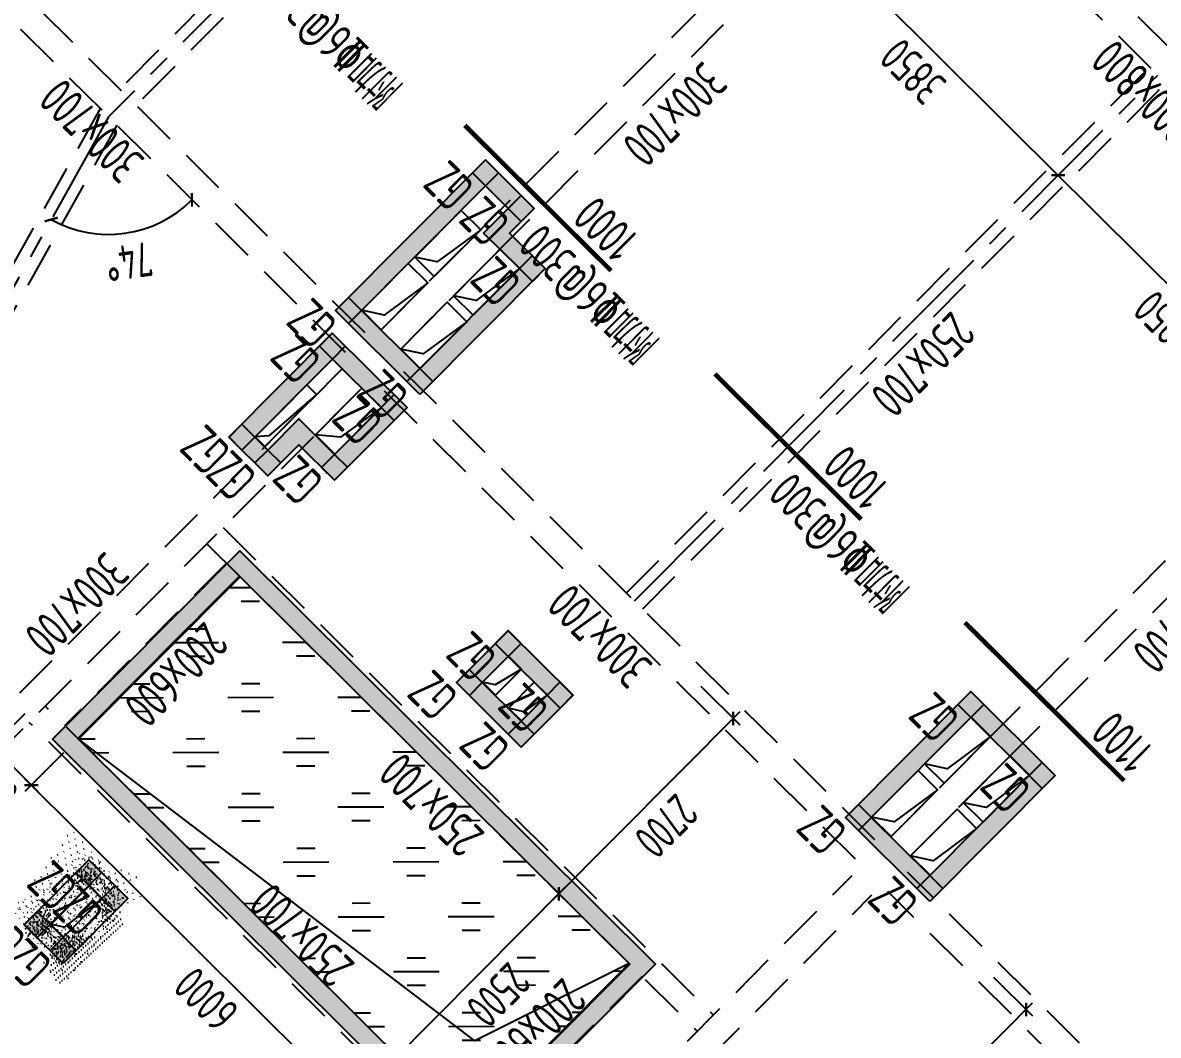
# Model space of a CAD drawing. Extents: x 517450926 to 520131079, y 3499134486 to 3500888201.
# Drawn here: x 518495521 to 518507917, y 3500346970 to 3500358029 of the extents above; entities that cross this region are included whole.
import ezdxf
from ezdxf.enums import TextEntityAlignment as Align

# ---------------------------------------------------------------- set-up
doc = ezdxf.new("R2010")
doc.units = 0
doc.header["$LTSCALE"] = 1000
doc.header["$MEASUREMENT"] = 0
doc.linetypes.add('CENTER', pattern=[2, 1.25, -0.25, 0.25, -0.25])
doc.linetypes.add('DASHED', pattern=[0.75, 0.5, -0.25])
doc.layers.get('0').update_dxf_attribs({"linetype": 'CONTINUOUS'})
doc.layers.get('Defpoints').update_dxf_attribs({"color": 2, "linetype": 'CONTINUOUS'})
for name, color, linetype in [('S_AXIS', 8, 'CENTER'), ('S_AXIS_DIMS', 3, 'CONTINUOUS'), ('S_BEAM', 4, 'DASHED'), ('S_BEAM_SECD_TEXT_HORZ', 9, 'CONTINUOUS'), ('S_BEAM_TEXT_HORZ', 7, 'CONTINUOUS'), ('S_BEAM_TEXT_VERT', 41, 'CONTINUOUS'), ('S_COLU', 2, 'CONTINUOUS'), ('S_COLU_HACH', 15, 'CONTINUOUS'), ('S_COLU_TEXT', 7, 'CONTINUOUS'), ('S_DETL', 7, 'CONTINUOUS'), ('S_DETL_HACH', 254, 'CONTINUOUS'), ('S_FLOR_TEXT', 51, 'CONTINUOUS'), ('S_HOLE', 201, 'CONTINUOUS'), ('S_PLAN_HACH', 254, 'CONTINUOUS'), ('S_PLAN_REIN', 1, 'CONTINUOUS')]:
    doc.layers.add(name, color=color, linetype=linetype)
doc.styles.add('TH-STYLE3', font='tssdeng.shx', dxfattribs={"width": 0.7, "bigfont": 'tssdchn.shx'})
doc.styles.add('样式 1', font='Tssdeng.shx', dxfattribs={"width": 0.7, "bigfont": 'Tssdchn.shx'})
doc.dimstyles.new('TSSD_100_100', dxfattribs={"dimtxt": 375, "dimasz": 100, "dimexe": 100, "dimexo": 0, "dimgap": 125, "dimtad": 1, "dimdec": 1, "dimdsep": 46, "dimtxsty": 'TH-STYLE3', "dimblk": 'ARCHTICK', "dimcen": -100, "dimdle": 100, "dimclrt": 7, "dimadec": 0, "dimazin": 0, "dimtfac": 1, "dimtdec": 1, "dimtix": 1, "dimtmove": 2, "dimatfit": 3, "dimldrblk": 'ARCHTICK', "dimfxl": 500, "dimfxlon": 1, "dimtolj": 1, "dimtzin": 0, "dimarcsym": 0})
pattern_1 = [(49.99999999999999, (-4138.909421205521, -3263.730762004852), (71.72601826007536, -6.275213498259504), [7.5, -82.5]), (355, (-4138.909421205521, -3263.730762004852), (-13.8751333613, 75.21921337000119), [6, -66]), (100.45144446, (-4132.93225312233, -3264.253695964813), (57.8508846727112, 68.94399909686294), [6.374019199999998, -70.11421119999997]), (46.18420000000002, (-4138.909421205521, -3243.730761528015), (106.7241330671573, -16.55192807930766), [11.25, -123.75]), (96.63563549, (-4130.015746593475, -3245.110092639923), (93.46619456742285, 97.41186007745506), [9.5610342, -105.171376]), (351.1841639899999, (-4138.909421205521, -3243.730761528015), (93.46619450547733, 97.41186002699904), [9, -99.0000001]), (20.99999999999998, (-4128.909420967102, -3248.730761528015), (59.69070521184618, -40.2618890665339), [7.5, -82.5]), (326.0000000000001, (-4128.909420967102, -3248.730761528015), (24.33153319215817, 72.5150045046853), [6, -66]), (71.45144473999999, (-4123.935195684433, -3252.085919380188), (84.02223767299711, 32.25311528063538), [6.374019000000001, -70.1142112]), (37.50000000000001, (-4138.909421205521, -3263.730762004852), (1.215985531729071, 33.28938538313115), [0, -65.19999999999999, 0, -67, 0, -66.25]), (7.499999999999987, (-4138.909421205521, -3263.730762004852), (26.30695374421486, 39.44117118823603), [0, -38.2, 0, -63.7, 0, -25.25]), (327.4999999999999, (-4161.209421157837, -3263.730761528015), (53.38224361724092, -2.255487173437977), [0, -25, 0, -78, 0, -103.5]), (317.5, (-4171.209421157837, -3263.730761528015), (58.31861693423862, 10.01049823323177), [0, -32.49999999999999, 0, -51.79999999999999, 0, -73.49999999999999])]

# ---------------------------------------------------------------- blocks, each defined once
blk = doc.blocks.new('_ArchTick')
at = {"color": 0, "const_width": 0.25}
blk.add_lwpolyline([(-0.5303300858904549, -0.5303300858895454), (0.5303300858904549, 0.5303300858895454)], dxfattribs=at)
blk = doc.blocks.new('*D232')
at = {"layer": 'Defpoints', "color": 0, "transparency": 16777216}
for p in [(518507911.526679, 3500357457.17932), (518506822.7969506, 3500356362.455412), (518510606.4721062, 3500354565.438035)]:
    blk.add_point(p, dxfattribs=at)
at = {"layer": 'S_AXIS_DIMS', "color": 0, "lineweight": -2, "transparency": 16777216}
for p, q in [((518507175.3784113, 3500356716.978067), (518506752.2806585, 3500356291.55088)), ((518509694.4213548, 3500353506.554638), (518506751.8924193, 3500356432.971704)), ((518509976.0982842, 3500353931.593586), (518509553.0005314, 3500353506.166399))]:
    blk.add_line(p, q, dxfattribs=at)
at = {"layer": 'S_AXIS_DIMS', "color": 0, "lineweight": -2, "transparency": 16777216, "xscale": 100, "yscale": 100, "zscale": 100}
for p, rotation in [((518506822.7969506, 3500356362.455412), 135.1572922653654), ((518509623.5168235, 3500353577.07093), 315.1572922653655)]:
    blk.add_blockref('_ArchTick', p, dxfattribs=dict(at, rotation=rotation))
at = {"layer": 'S_AXIS_DIMS', "color": 7, "transparency": 16777216, "insert": (518508002.7934742, 3500354748.186511), "char_height": 375, "attachment_point": 5, "rotation": 135.1572922653654, "style": 'TH-STYLE3'}
blk.add_mtext('\\A1;3950', dxfattribs=at)
blk = doc.blocks.new('*D233')
at = {"layer": 'Defpoints', "color": 0, "transparency": 16777216}
for p in [(518505075.9368842, 3500360065.690709), (518504092.9816039, 3500359077.323607), (518507911.526679, 3500357457.17932)]:
    blk.add_point(p, dxfattribs=at)
at = {"layer": 'S_AXIS_DIMS', "color": 0, "lineweight": -2, "transparency": 16777216}
for p, q in [((518504445.5630646, 3500359431.846263), (518504022.4653118, 3500359006.419076)), ((518506893.7014823, 3500356291.93912), (518504022.0770726, 3500359147.839899)), ((518507175.378412, 3500356716.978068), (518506752.2806592, 3500356291.550881))]:
    blk.add_line(p, q, dxfattribs=at)
at = {"layer": 'S_AXIS_DIMS', "color": 0, "lineweight": -2, "transparency": 16777216, "xscale": 100, "yscale": 100, "zscale": 100}
for p, rotation in [((518504092.9816039, 3500359077.323607), 135.1572922653654), ((518506822.7969513, 3500356362.455412), 315.1572922653655)]:
    blk.add_blockref('_ArchTick', p, dxfattribs=dict(at, rotation=rotation))
at = {"layer": 'S_AXIS_DIMS', "color": 7, "transparency": 16777216, "insert": (518505237.5258646, 3500357498.31285), "char_height": 375, "attachment_point": 5, "rotation": 135.1572922653654, "style": 'TH-STYLE3'}
blk.add_mtext('\\A1;3850', dxfattribs=at)
blk = doc.blocks.new('*D253')
at = {"layer": 'Defpoints', "color": 0, "transparency": 16777216}
for p in [(518493869.5802107, 3500359575.323212), (518496457.6047029, 3500357001.469493), (518496359.357671, 3500355720.534518), (518499045.6292005, 3500354427.61577), (518492282.6253536, 3500349518.225084)]:
    blk.add_point(p, dxfattribs=at)
at = {"layer": 'S_AXIS_DIMS', "color": 0, "lineweight": -2, "transparency": 16777216}
blk.add_arc((518496457.604704, 3500357001.469493), 1284.697196930915, 240.8424008153188, 315.1572922644035, dxfattribs=at)
at = {"layer": 'S_AXIS_DIMS', "color": 0, "lineweight": -2, "transparency": 16777216, "xscale": 100, "yscale": 100, "zscale": 100}
for p, rotation in [((518497368.5132285, 3500356095.548665), 45.15729226440348), ((518495831.6828429, 3500355879.565437), 150.8424008153188)]:
    blk.add_blockref('_ArchTick', p, dxfattribs=dict(at, rotation=rotation))
at = {"layer": 'S_AXIS_DIMS', "color": 7, "transparency": 16777216, "insert": (518496679.8873537, 3500355419.815514), "char_height": 375, "attachment_point": 5, "rotation": 187.99984653591883, "style": 'TH-STYLE3'}
blk.add_mtext('\\A1;74°', dxfattribs=at)
blk = doc.blocks.new('*D274')
at = {"layer": 'Defpoints', "color": 0, "linetype": 'ByBlock', "transparency": 16777216}
for p in [(518492728.8326523, 3500360413.651875), (518480770.0799868, 3500349120.81781), (518484655.4987247, 3500346222.291431), (518484347.5963771, 3500344857.716622), (518499003.8960669, 3500330986.841314)]:
    blk.add_point(p, dxfattribs=at)
at = {"layer": 'S_AXIS_DIMS', "color": 0, "linetype": 'ByBlock', "lineweight": -2, "transparency": 16777216}
blk.add_arc((518484594.9764324, 3500345316.864654), 907.4472984493241, 61.68507382929456, 135.1572922645597, dxfattribs=at)
at = {"layer": 'S_AXIS_DIMS', "color": 0, "linetype": 'ByBlock', "lineweight": -2, "transparency": 16777216, "xscale": 100, "yscale": 100, "zscale": 100}
for p, rotation in [((518485025.3946271, 3500346115.739348), 331.6850738292945), ((518483951.5551797, 3500345956.762842), 225.1572922645597)]:
    blk.add_blockref('_ArchTick', p, dxfattribs=dict(at, rotation=rotation))
at = {"layer": 'S_AXIS_DIMS', "color": 7, "linetype": 'ByBlock', "transparency": 16777216, "insert": (518484507.8471344, 3500345905.397382), "char_height": 375, "attachment_point": 5, "rotation": 188.42118304689592, "style": 'TH-STYLE3'}
blk.add_mtext('\\A1;73°', dxfattribs=at)
blk = doc.blocks.new('*D275')
at = {"layer": 'Defpoints', "color": 0, "transparency": 16777216}
for p in [(518518783.7160165, 3500350875.562309), (518493334.2882483, 3500336843.63133), (518500050.9487882, 3500333572.470944), (518500307.4768536, 3500332652.127206), (518497398.1126435, 3500329372.216987)]:
    blk.add_point(p, dxfattribs=at)
at = {"layer": 'S_AXIS_DIMS', "color": 0, "lineweight": -2, "transparency": 16777216}
blk.add_arc((518500528.1473965, 3500332519.48466), 1156.070337784988, 45.15729226268053, 148.9904039091503, dxfattribs=at)
at = {"layer": 'S_AXIS_DIMS', "color": 0, "lineweight": -2, "transparency": 16777216, "xscale": 100, "yscale": 100, "zscale": 100}
for p, rotation in [((518501343.3653334, 3500333339.190913), 315.1572922626805), ((518499537.3014427, 3500333115.07086), 238.9904039091502)]:
    blk.add_blockref('_ArchTick', p, dxfattribs=dict(at, rotation=rotation))
at = {"layer": 'S_AXIS_DIMS', "color": 7, "transparency": 16777216, "insert": (518500424.2629526, 3500333356.633952), "char_height": 375, "attachment_point": 5, "rotation": 187.073848085018, "style": 'TH-STYLE3'}
blk.add_mtext('\\A1;104°', dxfattribs=at)
blk = doc.blocks.new('*D319')
at = {"layer": 'Defpoints', "color": 0, "transparency": 16777216}
for p in [(518505891.2408957, 3500347831.039407, -0.0008372819313535729), (518506473.5001571, 3500347251.968316), (518503775.7521312, 3500345703.903473, 0.0008372819301131834)]:
    blk.add_point(p, dxfattribs=at)
at = {"layer": 'S_AXIS_DIMS', "color": 0, "lineweight": -2, "transparency": 16777216}
for p, q in [((518506118.9775, 3500347604.549777), (518506544.4046869, 3500347181.452024)), ((518504287.4951003, 3500345053.927851), (518506544.0164483, 3500347322.872848)), ((518504003.4887366, 3500345477.413843), (518504428.9159236, 3500345054.31609))]:
    blk.add_line(p, q, dxfattribs=at)
at = {"layer": 'S_AXIS_DIMS', "color": 0, "lineweight": -2, "transparency": 16777216, "xscale": 100, "yscale": 100, "zscale": 100}
for p, rotation in [((518506473.5001559, 3500347251.968316), 45.15729226595141), ((518504358.0113926, 3500345124.832382), 225.1572922659514)]:
    blk.add_blockref('_ArchTick', p, dxfattribs=dict(at, rotation=rotation))
at = {"layer": 'S_AXIS_DIMS', "color": 7, "transparency": 16777216, "insert": (518505637.3324347, 3500345968.036936), "char_height": 375, "attachment_point": 5, "rotation": 225.1572922659514, "style": 'TH-STYLE3'}
blk.add_mtext('\\A1;3000', dxfattribs=at)
blk = doc.blocks.new('*D320')
at = {"layer": 'Defpoints', "color": 0, "transparency": 16777216}
for p in [(518502737.0443835, 3500350967.965059), (518500833.1044967, 3500349053.542719), (518501373.5309935, 3500348516.075337)]:
    blk.add_point(p, dxfattribs=at)
at = {"layer": 'S_AXIS_DIMS', "color": 0, "lineweight": -2, "transparency": 16777216}
for p, q in [((518502922.9482231, 3500350783.079138), (518503348.3754101, 3500350359.981385)), ((518503347.9871709, 3500350501.402208), (518501303.0146999, 3500348445.170806)), ((518501019.0083363, 3500348868.656797), (518501444.4355233, 3500348445.559045))]:
    blk.add_line(p, q, dxfattribs=at)
at = {"layer": 'S_AXIS_DIMS', "color": 0, "lineweight": -2, "transparency": 16777216, "xscale": 100, "yscale": 100, "zscale": 100}
for p, rotation in [((518503277.4708788, 3500350430.497677), 45.15729226595141), ((518501373.530992, 3500348516.075337), 225.1572922659514)]:
    blk.add_blockref('_ArchTick', p, dxfattribs=dict(at, rotation=rotation))
at = {"layer": 'S_AXIS_DIMS', "color": 7, "transparency": 16777216, "insert": (518502547.0775959, 3500349252.923094), "char_height": 375, "attachment_point": 5, "rotation": 225.1572922659514, "style": 'TH-STYLE3'}
blk.add_mtext('\\A1;2700', dxfattribs=at)
blk = doc.blocks.new('*D321')
at = {"layer": 'Defpoints', "color": 0, "transparency": 16777216}
for p in [(518500833.1044981, 3500349053.542717), (518499070.1971843, 3500347280.929428), (518499610.6236789, 3500346743.462048)]:
    blk.add_point(p, dxfattribs=at)
at = {"layer": 'S_AXIS_DIMS', "color": 0, "lineweight": -2, "transparency": 16777216}
for p, q in [((518501019.0083356, 3500348868.656798), (518501444.4355226, 3500348445.559045)), ((518501444.0472839, 3500348586.979868), (518499540.1073856, 3500346672.557517)), ((518499256.1010218, 3500347096.043509), (518499681.5282087, 3500346672.945756))]:
    blk.add_line(p, q, dxfattribs=at)
at = {"layer": 'S_AXIS_DIMS', "color": 0, "lineweight": -2, "transparency": 16777216, "xscale": 100, "yscale": 100, "zscale": 100}
for p, rotation in [((518501373.5309916, 3500348516.075337), 45.15729226595141), ((518499610.6236777, 3500346743.462048), 225.1572922659514)]:
    blk.add_blockref('_ArchTick', p, dxfattribs=dict(at, rotation=rotation))
at = {"layer": 'S_AXIS_DIMS', "color": 7, "transparency": 16777216, "insert": (518500713.653995, 3500347409.40528), "char_height": 375, "attachment_point": 5, "rotation": 225.1572922659514, "style": 'TH-STYLE3'}
blk.add_mtext('\\A1;2500', dxfattribs=at)
blk = doc.blocks.new('*D323')
at = {"layer": 'Defpoints', "color": 0, "transparency": 16777216}
for p in [(518496122.6790106, 3500350212.308413), (518495615.0194073, 3500349701.853806), (518500376.9508767, 3500345981.330888)]:
    blk.add_point(p, dxfattribs=at)
at = {"layer": 'S_AXIS_DIMS', "color": 0, "lineweight": -2, "transparency": 16777216}
for p, q in [((518495967.600868, 3500350056.376462), (518495544.5031152, 3500349630.949275)), ((518499940.1958046, 3500345400.35999), (518495544.1148763, 3500349772.370098)), ((518500221.8727341, 3500345825.398937), (518499798.7749813, 3500345399.97175))]:
    blk.add_line(p, q, dxfattribs=at)
at = {"layer": 'S_AXIS_DIMS', "color": 0, "lineweight": -2, "transparency": 16777216, "xscale": 100, "yscale": 100, "zscale": 100}
for p, rotation in [((518495615.0194073, 3500349701.853806), 135.1572922659514), ((518499869.2912734, 3500345470.876282), 315.1572922659514)]:
    blk.add_blockref('_ArchTick', p, dxfattribs=dict(at, rotation=rotation))
at = {"layer": 'S_AXIS_DIMS', "color": 7, "transparency": 16777216, "insert": (518497521.7919276, 3500347364.788384), "char_height": 375, "attachment_point": 5, "rotation": 135.1572922659514, "style": 'TH-STYLE3'}
blk.add_mtext('\\A1;6000', dxfattribs=at)
blk = doc.blocks.new('*D324')
at = {"layer": 'Defpoints', "color": 0, "transparency": 16777216}
for p in [(518495697.2518139, 3500350635.406176), (518495189.5922105, 3500350124.951569), (518496122.6790106, 3500350212.308413)]:
    blk.add_point(p, dxfattribs=at)
at = {"layer": 'S_AXIS_DIMS', "color": 0, "lineweight": -2, "transparency": 16777216}
for p, q in [((518495542.1736712, 3500350479.474225), (518495119.0759184, 3500350054.047038)), ((518495189.5922105, 3500350124.951569), (518495118.6876793, 3500350195.467861)), ((518495615.0194073, 3500349701.853806), (518495189.5922105, 3500350124.951569)), ((518495967.600868, 3500350056.376462), (518495544.5031152, 3500349630.949275)), ((518495615.0194073, 3500349701.853806), (518495685.9239385, 3500349631.337514))]:
    blk.add_line(p, q, dxfattribs=at)
at = {"layer": 'S_AXIS_DIMS', "color": 0, "lineweight": -2, "transparency": 16777216, "xscale": 100, "yscale": 100, "zscale": 100}
for p, rotation in [((518495189.5922105, 3500350124.951569), 315.1572922659514), ((518495615.0194073, 3500349701.853806), 135.1572922659514)]:
    blk.add_blockref('_ArchTick', p, dxfattribs=dict(at, rotation=rotation))
at = {"layer": 'S_AXIS_DIMS', "color": 7, "transparency": 16777216, "insert": (518495181.9423962, 3500349691.826028), "char_height": 375, "attachment_point": 5, "rotation": 135.1572922659514, "style": 'TH-STYLE3'}
blk.add_mtext('\\A1;600', dxfattribs=at)
blk = doc.blocks.new('A$C04C438BD')
at = {"layer": 'S_COLU_HACH'}
blk.add_hatch(color=256, dxfattribs=at).paths.add_polyline_path([(0, 200), (200, 200), (200, 0), (0, 0)])
at = {"layer": 'S_COLU'}
blk.add_lwpolyline([(0, 200), (200, 200), (200, 0), (0, 0)], close=True, dxfattribs=at)
at = {"layer": 'S_COLU_TEXT', "style": 'TH-STYLE3', "width": 0.65}
blk.add_text('GZ', height=420, dxfattribs=at).set_placement((70, 270))
blk = doc.blocks.new('A$C764F1892')
at = {"layer": 'S_DETL_HACH'}
h = blk.add_hatch(dxfattribs=at)
h.set_pattern_fill('AR-CONC', color=256, scale=10)
h.set_pattern_definition(pattern_1)
h.paths.add_polyline_path([(98580.4993185997, 14455.21816301346), (98580.4825348854, 15455.21815872192), (97980.4893541336, 15454.12100744247), (97980.50613856316, 14454.12101268768)])
h.paths.add_polyline_path([(98380.49103331566, 14655.2181634903), (98180.49103236198, 14654.1210103035), (98180.49103188515, 15254.12100696564), (98380.49103283882, 15255.21816015244)], flags=16)
h = blk.add_hatch(dxfattribs=at)
h.set_pattern_fill('AR-CONC', color=256, scale=10)
h.set_pattern_definition(pattern_1)
h.paths.add_polyline_path([(93389.98940467834, 13800.00002622604), (93389.9894053936, 10900.0000243187), (99789.98940515518, 10900.00002622604), (99789.9894053936, 13800.00002717972)])
h.paths.add_polyline_path([(93589.98940420151, 13600.00002527237), (99589.98940420151, 13600.00002813339), (99589.98940587044, 11100.00002574921), (93589.9894053936, 11100.00002527237)], flags=16)
h = blk.add_hatch(dxfattribs=at)
h.set_pattern_fill('AR-CONC', color=256, scale=10)
h.set_pattern_definition(pattern_1)
h.paths.add_polyline_path([(96100.50001168251, 10254.12270927429), (96099.82120347023, 9454.129451751709), (97099.82119965553, 9454.11266708374), (97100.50000667572, 10254.10592317581)])
h.paths.add_polyline_path([(96300.50001215935, 10054.12103033066), (96900.50000929832, 10054.12103033066), (96900.4997370243, 9654.120953083038), (96299.8212029934, 9654.120953559875)], flags=16)
h = blk.add_hatch(dxfattribs=at)
h.set_pattern_fill('AR-CONC', color=256, scale=10)
h.set_pattern_definition(pattern_1)
h.paths.add_polyline_path([(99600.46758961678, 9624.229477405548), (99600.46758651733, 8504.120609283447), (100750.5001142025, 8504.121107578278), (100750.5001223087, 10104.12089157104), (100150.5001695156, 10104.12089490891), (100150.5000212193, 9624.229477405548)])
h.paths.add_polyline_path([(100350.4999752045, 9424.229476928711), (100350.5001225471, 9904.120893478394), (100550.5001215935, 9904.12089252472), (100550.5001151562, 8704.121020317078), (99800.46758699417, 8704.120695114136), (99800.46758913994, 9424.229477405548)], flags=16)
h = blk.add_hatch(dxfattribs=at)
h.set_pattern_fill('AR-CONC', color=256, scale=10)
h.set_pattern_definition(pattern_1)
h.paths.add_polyline_path([(91750.30494976044, 8304.121595859528), (91750.30494976044, 6364.121594905853), (93050.31838274002, 6364.121588230133), (93050.31838154793, 8304.121590137482)])
h.paths.add_polyline_path([(91950.5242023468, 8104.120997428894), (92850.53763413429, 8104.120994091034), (92850.53763318062, 6564.120993614197), (91950.52420258522, 6564.120997428894)], flags=16)
h = blk.add_hatch(dxfattribs=at)
h.set_pattern_fill('AR-CONC', color=256, scale=10)
h.set_pattern_definition(pattern_1)
h.paths.add_polyline_path([(100900.511272192, 8304.026031970978), (99600.49340510368, 8304.026031017303), (99600.49340677261, 6363.903779983521), (100150.5001223087, 6363.903780460358), (100150.5001218319, 5983.903780460358), (100900.4585325718, 5983.903779029846)])
h.paths.add_polyline_path([(100700.5067257881, 8104.026031970978), (100700.4630784988, 6183.903779506683), (100350.5001220703, 6183.903779983521), (100350.5001220703, 6563.903780937195), (99800.49340701103, 6563.903780460358), (99800.49340510368, 8104.026031970978)], flags=16)
at = {"layer": 'S_DETL'}
for points in [[(97980.4893541336, 15454.12100744247), (98580.4825348854, 15455.21815872192), (98580.4993185997, 14455.21816301346), (97980.50613856316, 14454.12101268768)], [(98380.49103283882, 15255.21816015244), (98180.49103188515, 15254.12100696564), (98180.49103236198, 14654.1210103035), (98380.49103331566, 14655.2181634903)], [(99789.98940515518, 10900.00002622604), (99789.9894053936, 13800.00002717972), (93389.98940467834, 13800.00002622604), (93389.9894053936, 10900.0000243187)], [(99589.98940587044, 11100.00002574921), (99589.98940420151, 13600.00002813339), (93589.98940420151, 13600.00002527237), (93589.9894053936, 11100.00002527237)], [(96100.50001168251, 10254.12270927429), (96099.82120347023, 9454.129451751709), (97099.82119965553, 9454.11266708374), (97100.50000667572, 10254.10592317581)], [(96299.8212029934, 9654.120953559875), (96300.50001215935, 10054.12103033066), (96900.50000929832, 10054.12103033066), (96900.4997370243, 9654.120953083038)], [(100750.5001223087, 10104.12089157104), (100750.5001142025, 8504.121107578278), (99600.46758651733, 8504.120609283447), (99600.46758961678, 9624.229477405548), (100150.5000212193, 9624.229477405548), (100150.5001695156, 10104.12089490891)], [(91750.30494976044, 8304.121595859528), (93050.31838154793, 8304.121590137482), (93050.31838274002, 6364.121588230133), (91750.30494976044, 6364.121594905853)], [(99600.49340510368, 8304.026031017303), (100900.511272192, 8304.026031970978), (100900.4585325718, 5983.903779029846), (100150.5001218319, 5983.903780460358), (100150.5001223087, 6363.903780460358), (99600.49340677261, 6363.903779983521)], [(91950.5242023468, 8104.120997428894), (92850.53763413429, 8104.120994091034), (92850.53763318062, 6564.120993614197), (91950.52420258522, 6564.120997428894)], [(99800.49340510368, 8104.026031970978), (100700.5067257881, 8104.026031970978), (100700.4630784988, 6183.903779506683), (100350.5001220703, 6183.903779983521), (100350.5001220703, 6563.903780937195), (99800.49340701103, 6563.903780460358)]]:
    blk.add_lwpolyline(points, close=True, dxfattribs=at)
blk.add_lwpolyline([(100550.5001215935, 9904.120893478394), (100550.5001151562, 8704.121020317078), (99800.46758699417, 8704.120695114136), (99800.46758913994, 9424.229477405548), (100350.4999752045, 9424.229476928711), (100350.5001225471, 9904.120893478394), (100550.5001213551, 9904.12089252472)], dxfattribs=at)
at = {"layer": 'S_COLU'}
for p in [(97980.48935365677, 15254.12100744247), (98380.48254609108, 15254.54001331329), (97980.48935389519, 14454.48670625687), (98380.48254585266, 14454.90571212769), (96100.50001120567, 10054.12270927429), (96900.50001835823, 10053.42777776718), (100150.5001695156, 9904.120894432068), (100550.5001337528, 9903.442746162415), (96100.48994088173, 9454.1249127388), (96900.48994755745, 9453.42998123169), (99600.46758913994, 9424.229477405548), (99600.4679877758, 8504.120696544647), (100550.5001266003, 8504.121107578278), (91750.30494976044, 8104.121595859528), (92850.31839323044, 8103.443444252014), (99600.49340510368, 8104.026031970978), (100700.5112833977, 8103.347886562347), (91750.30494952202, 6364.122191905975), (92850.31839346886, 6363.444039821625), (99600.4934065342, 6363.903779983521), (100150.5001213551, 5983.903780460358), (100700.4631054401, 5983.903779506683)]:
    blk.add_blockref('A$C04C438BD', p, dxfattribs=at)

msp = doc.modelspace()

# ---------------------------------------------------------------- hatches: boundary and pattern name
at = {"layer": 'S_PLAN_HACH', "transparency": 33554559}
h = msp.add_hatch(dxfattribs=at)
h.set_pattern_fill('GOST_GLASS', color=256, scale=100)
h.set_pattern_definition([(180.1572922659514, (518630193.4112645, 3500156019.20543), (-601.6448977409144, 598.3505803643253), [500, -700]), (180.1572922659514, (518630043.0000645, 3500156168.79305), (-601.6448977409144, 598.3505803643253), [200, -1000]), (180.1572922659514, (518630043.8236437, 3500155868.79423), (-601.6448977409144, 598.3505803643253), [200, -1000])])
h.paths.add_polyline_path([(518500376.9508767, 3500345981.330888), (518496122.6790109, 3500350212.308413), (518497885.5863138, 3500351984.921691), (518502139.8581796, 3500347753.944167)])

# ---------------------------------------------------------------- linework, layer by layer
at = {"layer": 'S_AXIS'}
for p, q in [((518502380.9732445, 3500362957.450112), (518496457.6047035, 3500357001.469493)), ((518502199.707014, 3500351713.912296), (518507911.5266787, 3500357457.179321)), ((518496457.6047035, 3500357001.469493), (518492282.6253536, 3500349518.225084))]:
    msp.add_line(p, q, dxfattribs=at)
at = {"layer": 'S_BEAM'}
for p, q in [((518502292.3425806, 3500363045.595477), (518496580.522916, 3500357302.328453)), ((518502469.6039085, 3500362869.304747), (518496757.7842442, 3500357126.037723)), ((518499433.8570433, 3500354676.169864), (518504934.1278241, 3500360206.723293)), ((518510711.0818341, 3500355096.057309), (518505605.973801, 3500360173.212233)), ((518499646.5706369, 3500354464.620987), (518505146.8414177, 3500359995.174416)), ((518510499.5329579, 3500354883.343715), (518505394.4249245, 3500359960.498639)), ((518499257.178077, 3500354640.329363), (518494081.129087, 3500359788.036805)), ((518499045.6292005, 3500354427.61577), (518493869.5802106, 3500359575.323212)), ((518502111.07635, 3500351802.057661), (518507822.896015, 3500357545.324686)), ((518502288.337678, 3500351625.766931), (518508000.1573429, 3500357369.033956)), ((518496365.6182069, 3500357092.952316), (518492266.869866, 3500349745.446369)), ((518496549.5912006, 3500356909.98667), (518492450.8428593, 3500349562.480723)), ((518504999.8445249, 3500349140.659038), (518510500.1153096, 3500354671.212473)), ((518505212.5581185, 3500348929.110161), (518510712.8289033, 3500354459.663597)), ((518499010.7592906, 3500354250.742678), (518493404.7140681, 3500348613.832452)), ((518504823.1655597, 3500349104.818543), (518499611.7007321, 3500354287.747903)), ((518504611.6166834, 3500348892.104949), (518499400.1518557, 3500354075.034309)), ((518499223.4728842, 3500354039.193801), (518493617.4276617, 3500348402.283576)), ((518497707.3726072, 3500352514.746385), (518503060.6464981, 3500347190.784441)), ((518497531.0818762, 3500352337.485057), (518502884.3557674, 3500347013.523112)), ((518497743.7772568, 3500352125.954293), (518495980.8699534, 3500350353.341014)), ((518497885.586319, 3500351984.921709), (518496122.679016, 3500350212.30843)), ((518501121.4484643, 3500345240.909832), (518495768.1745733, 3500350564.871778)), ((518500945.1577341, 3500345063.648505), (518495591.8838433, 3500350387.61045)), ((518510779.146167, 3500343181.450013), (518505177.6882151, 3500348752.237083)), ((518499076.4759837, 3500343184.67842), (518504576.7467722, 3500348715.231851)), ((518499289.1895772, 3500342973.129543), (518504789.4603657, 3500348503.682975)), ((518510567.5972905, 3500342968.73642), (518504966.1393389, 3500348539.523489)), ((518502139.8581907, 3500347753.94418), (518500376.9508871, 3500345981.3309)), ((518502281.6672532, 3500347612.911595), (518500518.7599496, 3500345840.298316))]:
    msp.add_line(p, q, dxfattribs=at)
at = {"layer": 'S_HOLE'}
for points in [[(518500012.1979667, 3500355257.290016), (518499799.4796753, 3500355468.843565), (518500307.3526099, 3500355979.512677), (518500520.0709013, 3500355767.959128)], [(518500437.7254511, 3500354834.283459), (518500225.0071597, 3500355045.837008), (518500732.8800943, 3500355556.50612), (518500945.5983857, 3500355344.952571)], [(518499434.0814449, 3500354675.946723), (518499221.3631535, 3500354887.500272), (518499729.236088, 3500355398.169384), (518499941.9543794, 3500355186.615836)], [(518499859.4915411, 3500354252.865987), (518499646.7732497, 3500354464.419536), (518500154.6461843, 3500354975.088648), (518500367.3644757, 3500354763.535099)], [(518498164.5638639, 3500353399.888382), (518498058.1887624, 3500353505.681025), (518498622.3190018, 3500354072.917176), (518498728.6941033, 3500353967.124534)], [(518498928.9717611, 3500353317.628129), (518498716.2534055, 3500353529.181742), (518499223.4728839, 3500354039.1938), (518499436.1912395, 3500353827.640188)], [(518500539.9661088, 3500350825.975877), (518500681.7751412, 3500350684.94332), (518500963.8403245, 3500350968.56146), (518500822.0312921, 3500351109.594017)], [(518500965.3933005, 3500350402.878137), (518500823.5842126, 3500350543.910746), (518501105.6493822, 3500350827.528872), (518501247.4584701, 3500350686.496263)], [(518505578.2602479, 3500349721.861809), (518505365.5419565, 3500349933.415358), (518505873.4148911, 3500350444.08447), (518506086.1331825, 3500350232.530921)], [(518506003.7877323, 3500349298.855252), (518505791.0694409, 3500349510.408801), (518506298.9423755, 3500350021.077913), (518506511.6606669, 3500349809.524364)], [(518505000.1437261, 3500349140.518517), (518504787.4254346, 3500349352.072065), (518505295.2983692, 3500349862.741178), (518505508.0166606, 3500349651.187629)], [(518505425.5538223, 3500348717.43778), (518505212.8355309, 3500348928.991329), (518505720.7084655, 3500349439.660441), (518505933.4267569, 3500349228.106892)], [(518495966.0108849, 3500348041.045993), (518495826.0839888, 3500348180.206717), (518496248.4183374, 3500348604.866297), (518496388.3452334, 3500348465.705573)]]:
    msp.add_lwpolyline(points, close=True, dxfattribs=at)
for points in [[(518500519.9923967, 3500355767.880191), (518500045.2579755, 3500355416.433125), (518499799.6349917, 3500355468.999735)], [(518500945.5198811, 3500355344.873634), (518500470.7854599, 3500354993.426568), (518500225.1624761, 3500355045.993178)], [(518499941.8758748, 3500355186.536899), (518499467.1414536, 3500354835.089832), (518499221.5184699, 3500354887.656443)], [(518500367.285971, 3500354763.456162), (518499892.5515499, 3500354412.009096), (518499646.9285661, 3500354464.575706)], [(518498728.6941031, 3500353967.124533), (518498208.9715711, 3500353518.40404), (518498058.1887639, 3500353505.681027)], [(518499435.565652, 3500353827.011154), (518498991.1409473, 3500353502.734957), (518498715.6790909, 3500353528.604265)], [(518500963.8403244, 3500350968.56146), (518500676.3071439, 3500350798.439648), (518500540.6920022, 3500350825.253978)], [(518501227.6597092, 3500350672.220998), (518500990.5950529, 3500350501.293022), (518500823.5664841, 3500350543.89292)], [(518506086.0546778, 3500350232.451984), (518505611.3202567, 3500349881.004918), (518505365.6972729, 3500349933.571528)], [(518502139.8581857, 3500347753.944161), (518500456.6993238, 3500346910.478099), (518496122.6790109, 3500350212.308412)], [(518506511.5821623, 3500349809.445427), (518506036.8477411, 3500349457.998361), (518505791.2247573, 3500349510.564971)], [(518505507.938156, 3500349651.108692), (518505033.2037348, 3500349299.661625), (518504787.5807511, 3500349352.228236)], [(518505933.3482522, 3500349228.027956), (518505458.613831, 3500348876.580889), (518505212.9908473, 3500348929.1475)], [(518496388.3452329, 3500348465.705573), (518495974.2441126, 3500348151.58226), (518495824.1029465, 3500348182.176911)]]:
    msp.add_lwpolyline(points, dxfattribs=at)
at = {"layer": 'S_PLAN_HACH', "transparency": 33554559}
msp.add_lwpolyline([(518500376.9508767, 3500345981.330888), (518496122.6790109, 3500350212.308413), (518497885.5863138, 3500351984.921691), (518502139.8581796, 3500347753.944167)], close=True, dxfattribs=at)
at = {"layer": 'S_PLAN_REIN', "const_width": 50}
for points in [[(518500347.5312175, 3500356906.665613), (518501942.8843288, 3500355320.047885)], [(518503077.3647768, 3500354191.779305), (518504672.7178881, 3500352605.161578)], [(518505807.1801225, 3500351476.911112), (518507544.3422962, 3500349749.260801)]]:
    msp.add_lwpolyline(points, dxfattribs=at)

# ---------------------------------------------------------------- block references
at = {"layer": 'S_DETL', "rotation": 135.1572922454761}
msp.add_blockref('A$C764F1892', (518576333.8077895, 3500289621.09769), dxfattribs=at)

# ---------------------------------------------------------------- texts
at = {"layer": 'S_BEAM_SECD_TEXT_HORZ', "linetype": 'Continuous', "width": 0.7}
for s, rotation, style, p in [('250x700', 225.1572978134186, '样式 1', (518505207.2983104, 3500354434.694876)), ('200x600', 225.1572929705051, 'TH-STYLE3', (518497056.0019854, 3500351047.029764)), ('250x700', 135.1572881541092, 'TH-STYLE3', (518500122.0220711, 3500349627.861279)), ('250x700', 135.1572881541092, 'TH-STYLE3', (518498704.3503757, 3500348202.362186)), ('200x600', 225.1572929705051, 'TH-STYLE3', (518500966.4073021, 3500347158.03594))]:
    msp.add_text(s, height=400, rotation=rotation, dxfattribs=dict(at, style=style)).set_placement(p, align=Align.CENTER)
at = {"layer": 'S_BEAM_TEXT_HORZ', "linetype": 'Continuous', "style": '样式 1', "width": 0.7}
for s, p in [('300x800', (518507900.7843278, 3500357410.926146)), ('300x700', (518496411.4090319, 3500356990.475512)), ('300x700', (518501959.6885962, 3500351472.575651))]:
    msp.add_text(s, height=400, rotation=135.1572881541092, dxfattribs=at).set_placement(p, align=Align.CENTER)
at = {"layer": 'S_BEAM_TEXT_VERT', "linetype": 'Continuous', "style": '样式 1', "width": 0.7}
for p in [(518502495.3104919, 3500357167.09046), (518495967.9152744, 3500351811.82919), (518508061.2979754, 3500351631.579637)]:
    msp.add_text('300x700', height=400, rotation=225.1572978134186, dxfattribs=at).set_placement(p, align=Align.CENTER)
at = {"layer": 'S_FLOR_TEXT', "style": 'TH-STYLE3', "width": 0.7}
for s, p in [('附加%%1326@300', (518499691.2007413, 3500357348.157258)), ('1000', (518502268.4055113, 3500355678.349243)), ('附加%%1326@300', (518502491.9206158, 3500354562.772775)), ('1000', (518504998.2390706, 3500352963.462935)), ('附加%%1326@300', (518505221.7541751, 3500351847.886467)), ('1100', (518507888.613262, 3500350088.915028))]:
    msp.add_text(s, height=400, rotation=135.1572881541092, dxfattribs=at).set_placement(p)

# ---------------------------------------------------------------- dimensions: what is measured, and where the dimension line sits
at = {"layer": 'S_AXIS_DIMS', "linetype": 'ByBlock'}
dim = msp.add_angular_dim_2l(base=(518484655.4987247, 3500346222.291431), line1=((518499003.8960672, 3500330986.841314), (518480770.0799866, 3500349120.81781)), line2=((518492728.8326524, 3500360413.651875), (518484347.5963771, 3500344857.716622)), dimstyle='TSSD_100_100', dxfattribs=at)
dim.commit()
dim.dimension.update_dxf_attribs({"geometry": '*D274', "text_midpoint": (518484507.8471346, 3500345905.397382)})
at = {"layer": 'S_AXIS_DIMS'}
for base, p1, p2, angle, picture, middle in [((518504092.9816039, 3500359077.323607), (518507911.5266786, 3500357457.179321), (518505075.9368842, 3500360065.69071), 135.1572922653654, '*D233', (518505237.5258646, 3500357498.31285)), ((518506822.7969506, 3500356362.455412), (518510606.4721064, 3500354565.438035), (518507911.5266786, 3500357457.179321), 135.1572922653654, '*D232', (518508002.7934742, 3500354748.186511)), ((518501373.5309935, 3500348516.075337), (518502737.0443834, 3500350967.965059), (518500833.1044967, 3500349053.542718), 225.1572922659514, '*D320', (518502547.0775959, 3500349252.923094)), ((518495189.5922105, 3500350124.951569), (518496122.6790107, 3500350212.308413), (518495697.2518135, 3500350635.406175), 135.1572922659513, '*D324', (518495181.9423962, 3500349691.826028)), ((518495615.0194073, 3500349701.853806), (518500376.9508765, 3500345981.330888), (518496122.6790107, 3500350212.308413), 135.1572922659513, '*D323', (518497521.7919276, 3500347364.788384)), ((518499610.6236789, 3500346743.462048), (518500833.1044981, 3500349053.542717), (518499070.197184, 3500347280.929428), 225.1572922659566, '*D321', (518500713.653995, 3500347409.40528)), ((518506473.5001571, 3500347251.968316, 0.0008372819304440782), (518503775.7521312, 3500345703.903473, 0.001674563860557262), (518505891.2408956, 3500347831.039406), 225.1572922659566, '*D319', (518505637.3324347, 3500345968.036936, 0.0008372819304440782))]:
    dim = msp.add_linear_dim(base=base, p1=p1, p2=p2, angle=angle, dimstyle='TSSD_100_100', dxfattribs=at)
    dim.commit()
    dim.dimension.update_dxf_attribs({"geometry": picture, "text_midpoint": middle})
for base, line1, line2, picture, middle in [((518496359.357671, 3500355720.534518), ((518499045.6292005, 3500354427.61577), (518493869.5802106, 3500359575.323212)), ((518496457.6047035, 3500357001.469493), (518492282.6253536, 3500349518.225084)), '*D253', (518496679.8873537, 3500355419.815514)), ((518500050.9487882, 3500333572.470944), ((518500307.4768531, 3500332652.127206), (518493334.2882487, 3500336843.63133)), ((518518783.7160167, 3500350875.562309), (518497398.1126437, 3500329372.216987)), '*D275', (518500424.2629523, 3500333356.633952))]:
    dim = msp.add_angular_dim_2l(base=base, line1=line1, line2=line2, dimstyle='TSSD_100_100', dxfattribs=at)
    dim.commit()
    dim.dimension.update_dxf_attribs({"geometry": picture, "text_midpoint": middle})

doc.saveas('drawing.dxf')
